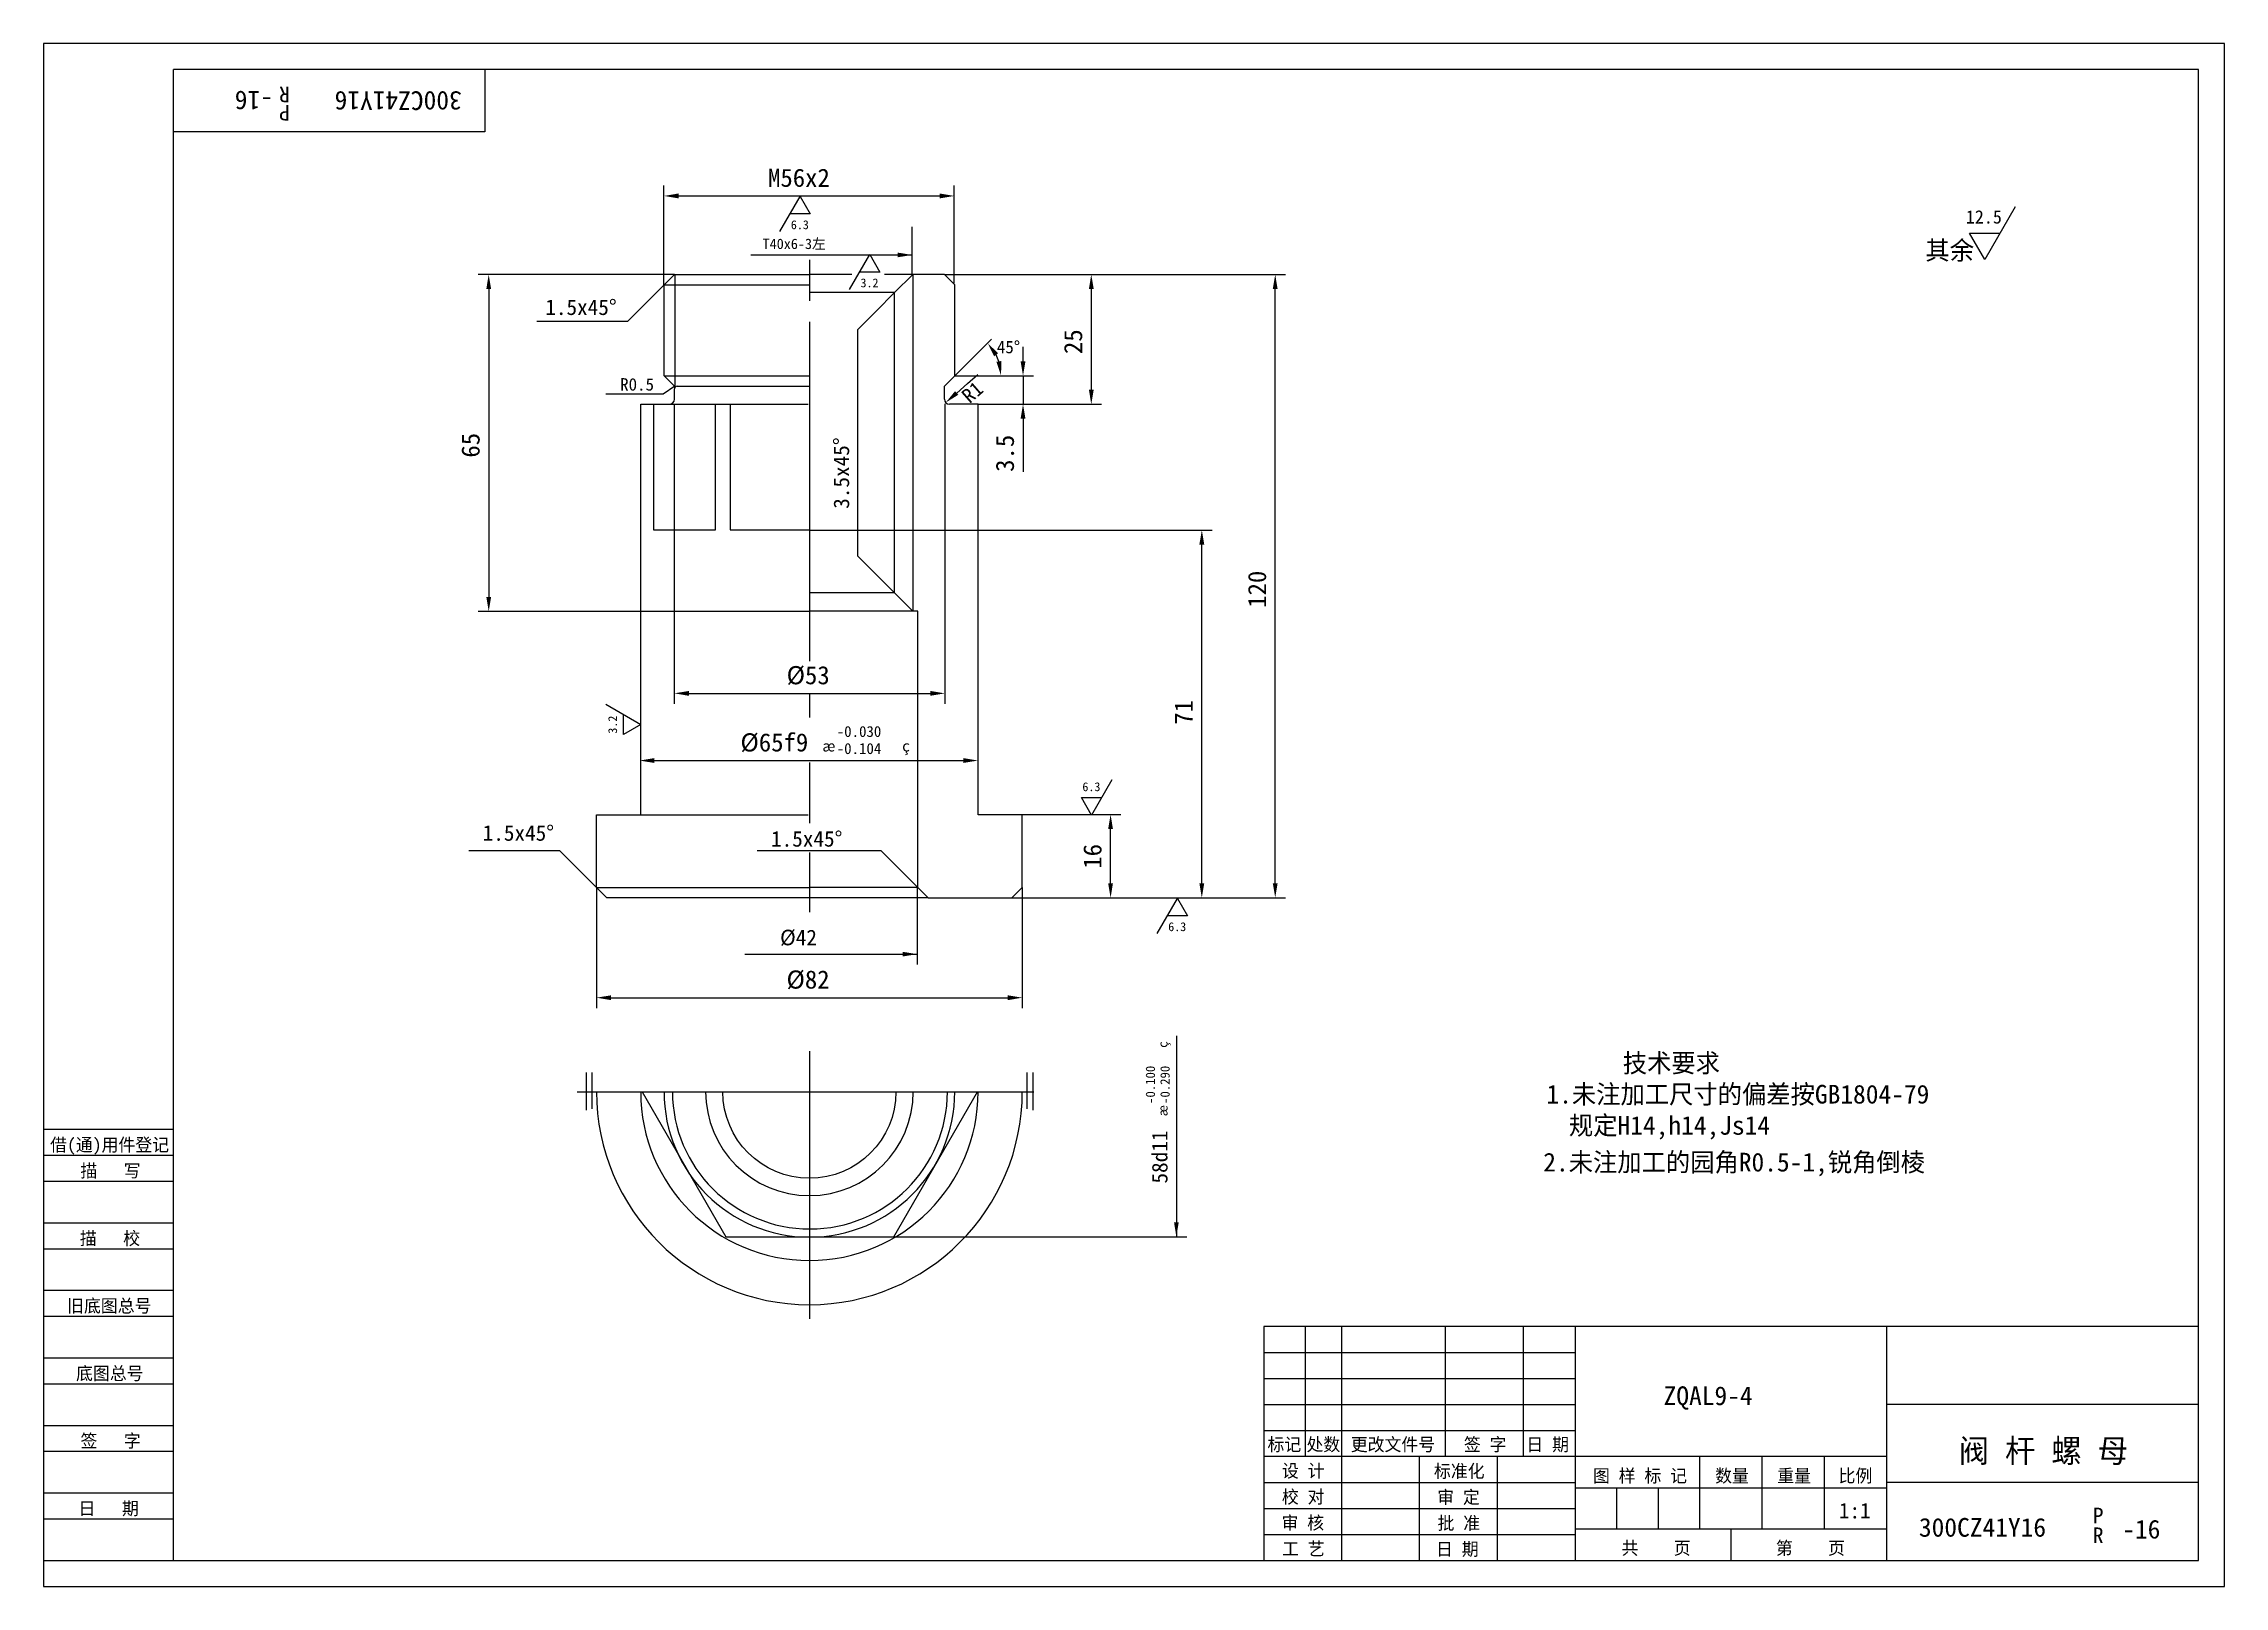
# Model space of a CAD drawing. Header units: metres. Extents: x 0 to 420, y 0 to 297.
import ezdxf

# ---------------------------------------------------------------- set-up
doc = ezdxf.new("R2010")
doc.units = ezdxf.units.M
for name, color, linetype in [('C', 6, 'Continuous'), ('D', 1, 'Continuous'), ('FL', 5, 'Continuous'), ('HA', 5, 'Continuous'), ('T', 7, 'Continuous'), ('TL', 4, 'Continuous')]:
    doc.layers.add(name, color=color, linetype=linetype)

# ---------------------------------------------------------------- blocks, each defined once
blk = doc.blocks.new('TUKUN3')
at = {"layer": 'FL'}
for p, q in [((420, 297), (0, 297)), ((0, 297), (0, 0)), ((420, 0), (420, 297)), ((0, 78), (25, 78)), ((0, 70), (25, 70)), ((0, 65), (25, 65)), ((0, 57), (25, 57)), ((0, 52), (25, 52)), ((243, 25), (243, 50)), ((250, 5), (250, 50)), ((270, 25), (270, 50)), ((285, 25), (285, 50)), ((0, 44), (25, 44)), ((235, 45), (295, 45)), ((0, 39), (25, 39)), ((235, 40), (295, 40)), ((235, 35), (295, 35)), ((0, 31), (25, 31)), ((235, 30), (295, 30)), ((0, 26), (25, 26)), ((280, 5), (280, 25)), ((0, 18), (25, 18)), ((235, 20), (295, 20)), ((0, 13), (25, 13)), ((235, 15), (295, 15)), ((235, 10), (295, 10)), ((0, 0), (420, 0))]:
    blk.add_line(p, q, dxfattribs=at)
at = {"layer": 'TL'}
for p, q in [((415, 292), (25, 292)), ((25, 5), (25, 292)), ((85, 292), (85, 280)), ((415, 5), (415, 292)), ((85, 280), (25, 280)), ((0, 88), (25, 88)), ((0, 83), (25, 83)), ((415, 50), (235, 50)), ((235, 50), (235, 5)), ((295, 5), (295, 50)), ((355, 5), (355, 50)), ((415, 35), (355, 35)), ((355, 25), (235, 25)), ((265, 5), (265, 25)), ((319, 11), (319, 25)), ((331, 11), (331, 25)), ((343, 11), (343, 25)), ((295, 19), (355, 19)), ((303, 11), (303, 19)), ((311, 11), (311, 19)), ((415, 20), (355, 20)), ((355, 11), (295, 11)), ((325, 5), (325, 11)), ((0, 5), (415, 5))]:
    blk.add_line(p, q, dxfattribs=at)
at = {"layer": 'T'}
for s, p in [('借(通)用件登记', (1.26, 83.76)), ('描   写', (7.09, 78.76)), ('描   校', (6.98, 65.76)), ('旧底图总号', (4.52, 52.76)), ('底图总号', (6.25, 39.76)), ('签   字', (7.1, 26.76)), ('标记', (235.71, 26.07)), ('处数', (243.22, 26.07)), ('更改文件号', (251.75, 26.07)), ('签 字', (273.53, 26.07)), ('日 期', (285.57, 26.07)), ('设 计', (238.5, 20.99)), ('标准化', (267.77, 20.93)), ('图 样 标 记', (298.4, 20.04)), ('数量', (321.92, 20.04)), ('重量', (333.88, 20.04)), ('比例', (345.7, 20.04)), ('校 对', (238.48, 15.99)), ('审 定', (268.39, 15.93)), ('日   期', (6.72, 13.76)), ('审 核', (238.41, 10.99)), ('批 准', (268.46, 10.93)), ('工 艺', (238.52, 5.99)), ('日 期', (268.18, 5.93)), ('共    页', (303.91, 6.13)), ('第    页', (333.62, 6.13))]:
    blk.add_text(s, height=2.5, dxfattribs=at).set_placement(p)

msp = doc.modelspace()

# ---------------------------------------------------------------- linework, layer by layer
at = {"layer": 'C'}
for p, q in [((147.49, 255.35), (147.49, 247.51)), ((147.49, 243.43), (147.49, 178.14)), ((147.49, 171.92), (147.49, 167.27)), ((147.49, 158.6), (147.49, 146.93)), ((147.49, 141.28), (147.49, 129.8)), ((147.49, 103.01), (147.49, 51.51)), ((147.49, 101.42), (147.49, 73.53)), ((102.77, 95.23), (190.7, 95.23)), ((125.79, 95.23), (169.19, 95.23))]:
    msp.add_line(p, q, dxfattribs=at)
at = {"layer": 'D'}
for p, q in [((119.48, 250.5), (119.48, 269.68)), ((175.39, 250.87), (175.39, 269.68)), ((122.28, 267.68), (172.59, 267.68)), ((141.79, 260.83), (145.69, 267.59)), ((145.69, 267.59), (147.64, 264.21)), ((379.71, 265.59), (373.86, 255.45)), ((147.64, 264.21), (143.74, 264.21)), ((167.29, 252.49), (167.29, 261.72)), ((373.86, 255.45), (370.93, 260.52)), ((370.93, 260.52), (376.78, 260.52)), ((136.21, 256.32), (167.29, 256.32)), ((155.2, 249.64), (159.1, 256.4)), ((159.1, 256.4), (161.05, 253.02)), ((121.49, 252.56), (83.72, 252.56)), ((121.64, 230.91), (121.64, 252.44)), ((161.05, 253.02), (157.15, 253.02)), ((167.38, 252.56), (167.38, 187.72)), ((173.49, 252.56), (203.77, 252.56)), ((203.77, 252.56), (239.2, 252.56)), ((85.72, 249.76), (85.72, 190.5)), ((119.49, 250.56), (112.42, 243.49)), ((163.88, 249.06), (160.34, 245.52)), ((201.77, 249.76), (201.77, 230.38)), ((237.2, 135.36), (237.2, 249.76)), ((160.34, 245.52), (158.22, 243.4)), ((112.42, 243.49), (94.96, 243.49)), ((158.22, 243.4), (156.81, 241.99)), ((156.81, 198.33), (156.81, 241.99)), ((175.49, 233.06), (182.56, 240.13)), ((188.63, 235.86), (188.63, 238.66)), ((121.55, 231.06), (119.3, 229.54)), ((175.49, 233.06), (190.63, 233.06)), ((175.85, 229.74), (177.96, 231.58)), ((177.96, 231.58), (179.93, 233.3)), ((188.63, 233.06), (188.63, 227.58)), ((113.53, 229.54), (108.31, 229.54)), ((119.3, 229.54), (113.53, 229.54)), ((121.47, 227.66), (121.47, 169.92)), ((173.57, 227.66), (173.57, 169.92)), ((179.99, 227.58), (190.63, 227.58)), ((190.63, 227.58), (203.77, 227.58)), ((188.63, 224.78), (188.63, 221.98)), ((188.63, 221.98), (188.63, 214.56)), ((147.63, 203.36), (225.06, 203.36)), ((163.88, 191.26), (156.81, 198.33)), ((223.06, 135.36), (223.06, 200.56)), ((147.53, 187.7), (83.72, 187.7)), ((108.29, 169.85), (115.05, 165.94)), ((124.27, 171.92), (170.77, 171.92)), ((111.67, 163.99), (111.67, 167.9)), ((115.05, 165.94), (111.67, 163.99)), ((117.61, 158.98), (177.13, 158.98)), ((199.89, 151.86), (203.79, 151.86)), ((201.84, 148.48), (199.89, 151.86)), ((205.74, 155.24), (201.84, 148.48)), ((188.34, 148.59), (207.49, 148.59)), ((205.49, 135.36), (205.49, 145.79)), ((99.42, 141.63), (81.87, 141.63)), ((106.49, 134.56), (99.42, 141.63)), ((161.31, 141.63), (137.41, 141.63)), ((168.38, 134.56), (161.31, 141.63)), ((106.5, 134.43), (106.5, 111.33)), ((168.24, 134.43), (168.24, 119.71)), ((188.49, 134.56), (188.49, 111.33)), ((186.49, 132.56), (207.49, 132.56)), ((207.49, 132.56), (225.06, 132.56)), ((214.46, 125.69), (218.37, 132.45)), ((218.37, 132.45), (220.32, 129.07)), ((225.06, 132.56), (239.2, 132.56)), ((220.32, 129.07), (216.42, 129.07)), ((135.02, 121.71), (168.24, 121.71)), ((109.3, 113.33), (185.69, 113.33)), ((218.16, 106.01), (218.16, 67.29)), ((104.47, 98.91), (104.47, 91.66)), ((105.6, 98.91), (105.6, 91.94)), ((189.38, 98.91), (189.38, 91.94)), ((190.51, 98.91), (190.51, 91.66)), ((163.75, 67.29), (220.16, 67.29))]:
    msp.add_line(p, q, dxfattribs=at)
msp.add_arc((175.49, 233.06), 8.92, 18.06, 26.94, dxfattribs=at)
for points in [[(122.28, 268.15), (122.28, 267.21), (119.48, 267.68)], [(172.59, 268.15), (172.59, 267.21), (175.39, 267.68)], [(164.49, 256.77), (167.29, 256.32), (164.49, 255.87)], [(85.26, 249.76), (86.19, 249.76), (85.72, 252.56)], [(201.31, 249.76), (202.24, 249.76), (201.77, 252.56)], [(236.73, 249.76), (237.66, 249.76), (237.2, 252.56)], [(183.07, 236.83), (183.82, 237.38), (181.8, 239.37)], [(184.43, 235.9), (183.51, 235.75), (184.41, 233.06)], [(188.16, 235.86), (189.1, 235.86), (188.63, 233.06)], [(176.15, 229.39), (175.54, 230.1), (173.74, 227.9)], [(188.16, 224.78), (189.1, 224.78), (188.63, 227.58)], [(201.31, 230.38), (202.24, 230.38), (201.77, 227.58)], [(222.59, 200.56), (223.53, 200.56), (223.06, 203.36)], [(85.26, 190.5), (86.19, 190.5), (85.72, 187.7)], [(124.27, 172.38), (124.27, 171.45), (121.47, 171.92)], [(170.77, 172.38), (170.77, 171.45), (173.57, 171.92)], [(117.61, 159.45), (117.61, 158.52), (114.81, 158.98)], [(177.13, 159.45), (177.13, 158.52), (179.93, 158.98)], [(205.02, 145.79), (205.95, 145.79), (205.49, 148.59)], [(205.02, 135.36), (205.95, 135.36), (205.49, 132.56)], [(222.59, 135.36), (223.53, 135.36), (223.06, 132.56)], [(236.73, 135.36), (237.66, 135.36), (237.2, 132.56)], [(165.44, 122.16), (168.24, 121.71), (165.44, 121.26)], [(109.3, 113.79), (109.3, 112.86), (106.5, 113.33)], [(185.69, 113.79), (185.69, 112.86), (188.49, 113.33)], [(218.61, 70.09), (218.16, 67.29), (217.71, 70.09)]]:
    msp.add_solid(points, dxfattribs=at)
at = {"layer": 'FL'}
msp.add_arc((147.49, 95.23), 20, 180, 0, dxfattribs=at)
at = {"layer": 'HA'}
msp.add_arc((147.59, 95.29), 26.49, 180.12, 359.88, dxfattribs=at)
at = {"layer": 'TL'}
for p, q in [((119.49, 250.56), (121.49, 252.56)), ((121.49, 252.56), (147.49, 252.56)), ((155.65, 252.56), (147.55, 252.56)), ((167.38, 252.56), (161.96, 252.56)), ((163.88, 249.06), (167.38, 252.56)), ((173.49, 252.56), (167.38, 252.56)), ((175.49, 250.56), (173.49, 252.56)), ((119.49, 250.56), (147.56, 250.56)), ((119.49, 233.06), (119.49, 250.56)), ((163.88, 249.06), (147.55, 249.06)), ((163.88, 191.26), (163.88, 249.06)), ((175.49, 233.06), (175.49, 250.56)), ((119.49, 233.06), (147.56, 233.06)), ((121.64, 230.91), (119.49, 233.06)), ((121.99, 231.06), (147.56, 231.06)), ((173.49, 231.06), (175.49, 233.06)), ((173.49, 228.56), (173.49, 231.06)), ((114.99, 227.56), (120.49, 227.56)), ((114.99, 148.56), (114.99, 227.56)), ((117.49, 227.57), (117.49, 203.39)), ((120.49, 227.56), (147.27, 227.56)), ((121.49, 228.56), (121.49, 230.56)), ((129.38, 203.39), (129.38, 227.57)), ((132.25, 227.57), (132.25, 203.39)), ((179.99, 227.56), (174.49, 227.56)), ((179.99, 148.56), (179.99, 227.56)), ((117.49, 203.39), (129.38, 203.39)), ((132.25, 203.39), (147.41, 203.39)), ((163.88, 191.26), (147.55, 191.26)), ((167.38, 187.76), (163.88, 191.26)), ((167.38, 187.76), (147.55, 187.76)), ((168.38, 187.76), (167.38, 187.76)), ((168.38, 134.56), (168.38, 187.76)), ((106.49, 148.56), (114.99, 148.56)), ((106.49, 134.56), (106.49, 148.56)), ((114.99, 148.56), (147.27, 148.56)), ((188.49, 148.56), (179.99, 148.56)), ((188.49, 134.56), (188.49, 148.56)), ((106.49, 134.56), (147.37, 134.56)), ((108.49, 132.56), (106.49, 134.56)), ((168.38, 134.56), (147.48, 134.56)), ((168.38, 134.56), (170.38, 132.56)), ((186.49, 132.56), (188.49, 134.56)), ((147.49, 132.56), (108.49, 132.56)), ((170.38, 132.56), (147.48, 132.56)), ((170.38, 132.56), (186.49, 132.56))]:
    msp.add_line(p, q, dxfattribs=at)
msp.add_lwpolyline([(115.29, 95.23), (131.42, 67.29), (163.75, 67.29), (179.89, 95.23)], dxfattribs=at)
msp.add_lwpolyline([(164.16, 95.23, -1), (130.82, 95.23, -1)], format="xyb", dxfattribs=at)
for centre, radius, start, end in [((121.99, 230.56), 0.5, 90, 180), ((120.49, 228.56), 1, 270, 0), ((174.49, 228.56), 1, 180, 270), ((147.49, 95.23), 41, 180, 0), ((147.49, 95.23), 32.5, 180, 0), ((147.49, 95.23), 28, 180, 0)]:
    msp.add_arc(centre, radius, start, end, dxfattribs=at)

# ---------------------------------------------------------------- block references
at = {"layer": 'D'}
msp.add_blockref('TUKUN3', (0, 0), dxfattribs=at)

# ---------------------------------------------------------------- texts
for s, height, rotation, p in [('-16', 3.6, 180, (44.16, 287.88)), ('R', 3, 180, (47.4, 288.7)), ('300CZ41Y16', 3.6, 180, (80.53, 287.82)), ('P', 3, 180, (47.4, 285.19)), ('25', 3.5, 90, (200.02, 237.24)), ('R1', 2.8, 41.09, (178.35, 227.6)), ('65', 3.5, 90, (83.97, 217.3)), ('3.5x45%%d', 3, 90, (155.14, 207.45)), ('3.5', 3.5, 90, (186.88, 214.56)), ('120', 3.5, 90, (235.45, 188.39)), ('71', 3.5, 90, (221.31, 165.88)), ('3.2', 1.7, 90, (110.44, 164.16)), ('16', 3.5, 90, (203.74, 138.16)), ('%%231', 1.8, 90, (216.45, 103.68)), ('-0.100', 1.8, 90, (214.05, 92.88)), ('-0.290', 1.8, 90, (216.87, 92.88)), ('%%230', 1.8, 90, (216.45, 90.48)), ('58d11', 3, 90, (216.45, 77.55))]:
    msp.add_text(s, height=height, rotation=rotation, dxfattribs=at).set_placement(p)
for s, height, p in [('M56x2', 3.5, (139.52, 269.43)), ('12.5', 2.55, (370.21, 262.37)), ('6.3', 1.7, (143.91, 261.28)), ('T40x6-3左', 2, (138.47, 257.46)), ('其余', 3.6, (362.42, 255.4)), ('1.5x45%%d', 3, (96.62, 244.76)), ('3.2', 1.7, (157.32, 250.09)), ('45%%d', 2.4, (183.59, 237.39)), ('R0.5', 2.4, (111.03, 230.2)), ('%%c53', 3.5, (143.1, 173.67)), ('%%C65f9', 3.5, (134.21, 160.73)), ('-0.030', 2.1, (152.76, 163.53)), ('%%230', 2.1, (149.96, 160.73)), ('-0.104', 2.1, (152.76, 160.24)), ('%%231', 2.1, (165.36, 160.73)), ('6.3', 1.7, (200.06, 153.09)), ('1.5x45%%d', 3, (84.56, 143.54)), ('1.5x45%%d', 3, (140.09, 142.41)), ('%%c42', 3, (141.83, 123.42)), ('6.3', 1.7, (216.59, 126.14)), ('%%C82', 3.5, (143.08, 115.08)), ('      技术要求', 3.6, (289.44, 98.95)), ('1.未注加工尺寸的偏差按GB1804-79', 3.6, (289.44, 92.95)), ('规定H14,h14,Js14', 3.6, (293.76, 86.95)), ('2.未注加工的园角R0.5-1,锐角倒棱', 3.6, (288.82, 79.87)), ('ZQAL9-4', 3.6, (312, 34.9)), ('阀 杆 螺 母', 4.5, (368.84, 23.85)), ('1:1', 3, (345.76, 13.08)), ('300CZ41Y16', 3.6, (361.17, 9.56)), ('P', 3, (394.68, 12.15)), ('-16', 3.6, (400.33, 9.21)), ('R', 3, (394.68, 8.34))]:
    msp.add_text(s, height=height, dxfattribs=at).set_placement(p)

doc.saveas('drawing.dxf')
